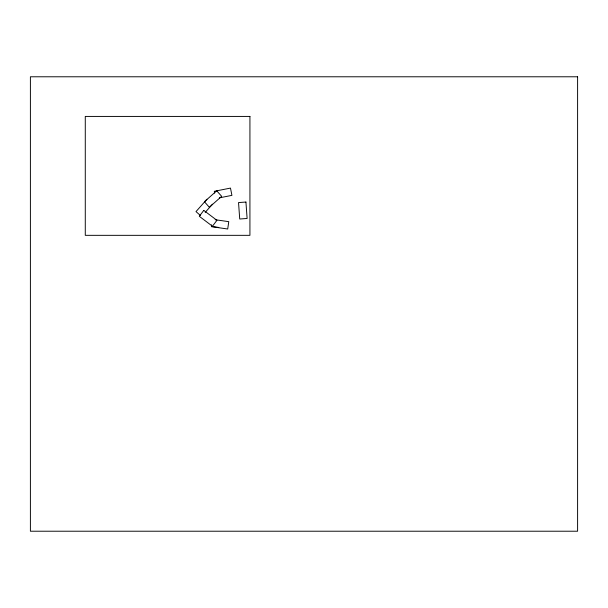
<?xml version="1.0" encoding="UTF-8"?>
<svg xmlns="http://www.w3.org/2000/svg" width="608" height="608" viewBox="0 0 608 608"><rect width="100%" height="100%" fill="white"/><g stroke="black" fill="none" stroke-linecap="round" stroke-linejoin="round"><path stroke-width="0.91" d="M211.668 224.831L211.402 226.67L227.711 229.003L228.768 221.662L215.171 219.716M206.925 199.257L196.004 211.599L200.518 215.589M205.2 212.397L212.481 204.174M219.351 197.858L231.922 195.358L230.478 188.085L214.312 191.3L214.677 193.116M212.359 226.533L218.781 227.453M203.779 210.391L199.31 216.304L212.458 226.244L216.927 220.324L203.779 210.391M216.737 190.79L204.417 201.734L209.342 207.275L221.662 196.331L216.737 190.79M245.936 202.046L238.541 202.57L239.719 219.009L247.114 218.477L245.936 202.046M577.6 76.783L30.4 76.783L30.4 531.217L577.6 531.217L577.6 76.783M249.926 116.424L85.28 116.424L85.28 235.334L249.926 235.334L249.926 116.424"/></g></svg>
